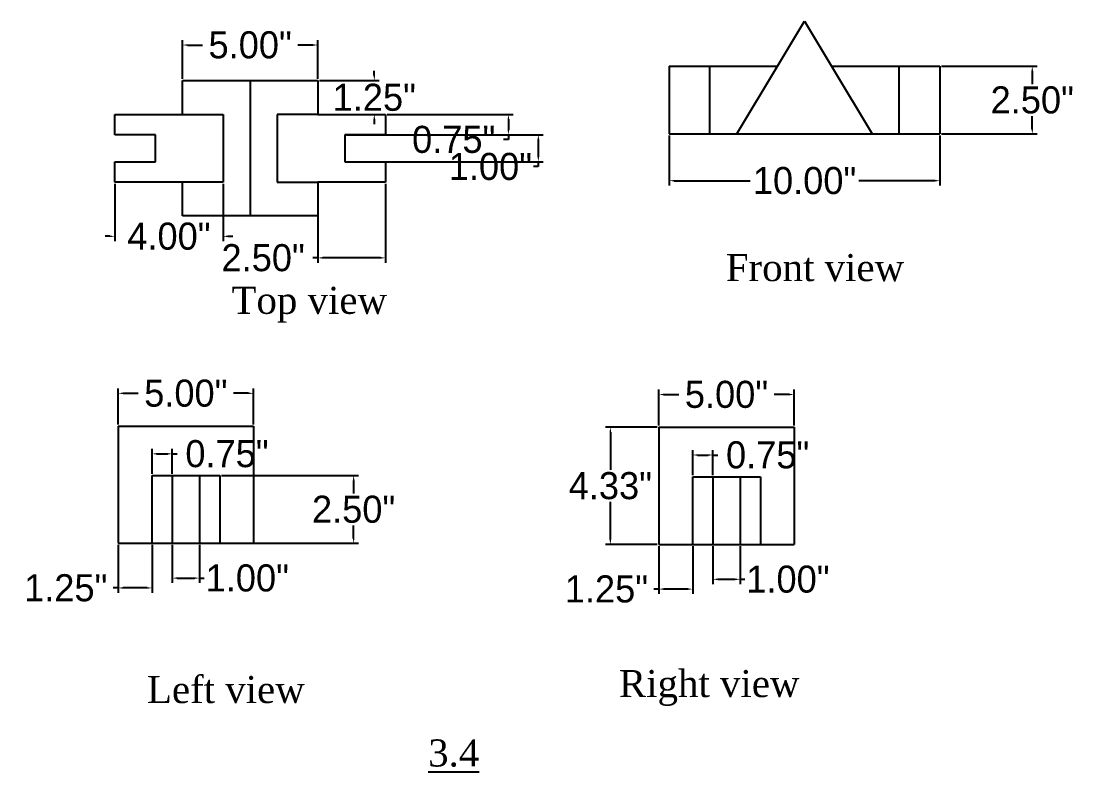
# Model space of a CAD drawing. Header units: inches. Extents: x 0 to 167, y 2 to 52.
# Drawn here: x 127.56 to 166.56, y 23.14 to 50.87 of the extents above; entities that cross this region are included whole.
import ezdxf

# ---------------------------------------------------------------- set-up
doc = ezdxf.new("R2010")
doc.units = ezdxf.units.IN
doc.header["$MEASUREMENT"] = 0
doc.dimstyles.get("Standard").update_dxf_attribs({"dimtxt": 1, "dimasz": 0.18, "dimexe": 0.18, "dimexo": 0.0625, "dimgap": 0.09, "dimtad": 0, "dimtih": 1, "dimtoh": 1, "dimzin": 0, "dimdsep": 46, "dimlunit": 3, "dimtxsty": 'Standard', "dimcen": 0.09, "dimadec": 0, "dimazin": 0, "dimtfac": 1, "dimtofl": 0, "dimtmove": 0, "dimatfit": 3, "dimfxl": 1, "dimtolj": 1, "dimtzin": 0, "dimarcsym": 0})

# ---------------------------------------------------------------- blocks, each defined once
blk = doc.blocks.new('*D132')
at = {"color": 0, "lineweight": -2}
for p, q in [((133.522, 48.737), (133.522, 50.167)), ((133.702, 49.987), (134.266, 49.987)), ((138.342, 49.987), (137.779, 49.987)), ((138.522, 48.737), (138.522, 50.167))]:
    blk.add_line(p, q, dxfattribs=at)
at = {"color": 0}
for points in [[(133.702, 50.017), (133.702, 49.957), (133.522, 49.987)], [(138.342, 50.017), (138.342, 49.957), (138.522, 49.987)]]:
    blk.add_solid(points, dxfattribs=at)
at = {"layer": 'Defpoints', "color": 0}
for p in [(138.522, 49.987), (133.522, 48.675), (138.522, 48.675)]:
    blk.add_point(p, dxfattribs=at)
at = {"color": 0, "insert": (136.022, 49.987), "char_height": 1, "attachment_point": 5}
blk.add_mtext('\\A1;5.00"', dxfattribs=at)
blk = doc.blocks.new('*D133')
at = {"color": 0, "lineweight": -2}
for p, q in [((140.607, 48.855), (140.607, 49.035)), ((138.585, 48.675), (140.787, 48.675)), ((138.585, 47.425), (140.787, 47.425)), ((140.607, 47.245), (140.607, 47.065))]:
    blk.add_line(p, q, dxfattribs=at)
at = {"color": 0}
for points in [[(140.577, 48.855), (140.637, 48.855), (140.607, 48.675)], [(140.577, 47.245), (140.637, 47.245), (140.607, 47.425)]]:
    blk.add_solid(points, dxfattribs=at)
at = {"layer": 'Defpoints', "color": 0}
for p in [(138.522, 48.675), (138.522, 47.425), (140.607, 47.425)]:
    blk.add_point(p, dxfattribs=at)
at = {"color": 0, "insert": (140.607, 48.05), "char_height": 1, "attachment_point": 5}
blk.add_mtext('\\A1;1.25"', dxfattribs=at)
blk = doc.blocks.new('*D134')
at = {"color": 0, "lineweight": -2}
for p, q in [((141.085, 47.425), (145.742, 47.425)), ((145.562, 47.245), (145.562, 46.855)), ((141.085, 46.675), (145.742, 46.675)), ((145.562, 46.495), (145.382, 46.495)), ((145.562, 46.675), (145.562, 46.495))]:
    blk.add_line(p, q, dxfattribs=at)
at = {"color": 0}
for points in [[(145.532, 47.245), (145.592, 47.245), (145.562, 47.425)], [(145.532, 46.855), (145.592, 46.855), (145.562, 46.675)]]:
    blk.add_solid(points, dxfattribs=at)
at = {"layer": 'Defpoints', "color": 0}
for p in [(141.022, 47.425), (141.022, 46.675), (145.562, 46.675)]:
    blk.add_point(p, dxfattribs=at)
at = {"color": 0, "insert": (143.542, 46.495), "char_height": 1, "attachment_point": 5}
blk.add_mtext('\\A1;0.75"', dxfattribs=at)
blk = doc.blocks.new('*D135')
at = {"color": 0, "lineweight": -2}
for p, q in [((139.585, 46.675), (146.847, 46.675)), ((146.667, 46.495), (146.667, 45.855)), ((139.585, 45.675), (146.847, 45.675)), ((146.667, 45.675), (146.667, 45.495)), ((146.667, 45.495), (146.487, 45.495))]:
    blk.add_line(p, q, dxfattribs=at)
at = {"color": 0}
for points in [[(146.637, 46.495), (146.697, 46.495), (146.667, 46.675)], [(146.637, 45.855), (146.697, 45.855), (146.667, 45.675)]]:
    blk.add_solid(points, dxfattribs=at)
at = {"layer": 'Defpoints', "color": 0}
for p in [(139.522, 46.675), (139.522, 45.675), (146.667, 45.675)]:
    blk.add_point(p, dxfattribs=at)
at = {"color": 0, "insert": (144.897, 45.495), "char_height": 1, "attachment_point": 5}
blk.add_mtext('\\A1;1.00"', dxfattribs=at)
blk = doc.blocks.new('*D136')
at = {"color": 0, "lineweight": -2}
for p, q in [((138.522, 44.862), (138.522, 41.945)), ((141.022, 44.862), (141.022, 41.945)), ((138.522, 42.125), (138.342, 42.125)), ((140.842, 42.125), (138.702, 42.125))]:
    blk.add_line(p, q, dxfattribs=at)
at = {"color": 0}
for points in [[(138.702, 42.155), (138.702, 42.095), (138.522, 42.125)], [(140.842, 42.155), (140.842, 42.095), (141.022, 42.125)]]:
    blk.add_solid(points, dxfattribs=at)
at = {"layer": 'Defpoints', "color": 0}
for p in [(138.522, 44.925), (141.022, 44.925), (138.522, 42.125)]:
    blk.add_point(p, dxfattribs=at)
at = {"color": 0, "insert": (136.502, 42.125), "char_height": 1, "attachment_point": 5}
blk.add_mtext('\\A1;2.50"', dxfattribs=at)
blk = doc.blocks.new('*D138')
at = {"color": 0, "lineweight": -2}
for p, q in [((131.022, 44.862), (131.022, 42.74)), ((135.022, 44.862), (135.022, 42.74)), ((130.842, 42.92), (130.662, 42.92)), ((135.202, 42.92), (135.382, 42.92))]:
    blk.add_line(p, q, dxfattribs=at)
at = {"color": 0}
for points in [[(130.842, 42.95), (130.842, 42.89), (131.022, 42.92)], [(135.202, 42.95), (135.202, 42.89), (135.022, 42.92)]]:
    blk.add_solid(points, dxfattribs=at)
at = {"layer": 'Defpoints', "color": 0}
for p in [(131.022, 44.925), (135.022, 44.925), (131.022, 42.92)]:
    blk.add_point(p, dxfattribs=at)
at = {"color": 0, "insert": (133.022, 42.92), "char_height": 1, "attachment_point": 5}
blk.add_mtext('\\A1;4.00"', dxfattribs=at)
blk = doc.blocks.new('*D140')
at = {"color": 0, "lineweight": -2}
for p, q in [((151.503, 46.64), (151.503, 44.794)), ((161.503, 46.64), (161.503, 44.794)), ((151.683, 44.974), (154.496, 44.974)), ((161.323, 44.974), (158.51, 44.974))]:
    blk.add_line(p, q, dxfattribs=at)
at = {"color": 0}
for points in [[(151.683, 45.004), (151.683, 44.944), (151.503, 44.974)], [(161.323, 45.004), (161.323, 44.944), (161.503, 44.974)]]:
    blk.add_solid(points, dxfattribs=at)
at = {"layer": 'Defpoints', "color": 0}
for p in [(151.503, 46.703), (161.503, 46.703), (161.503, 44.974)]:
    blk.add_point(p, dxfattribs=at)
at = {"color": 0, "insert": (156.503, 44.974), "char_height": 1, "attachment_point": 5}
blk.add_mtext('\\A1;10.00"', dxfattribs=at)
blk = doc.blocks.new('*D141')
at = {"color": 0, "lineweight": -2}
for p, q in [((161.566, 49.203), (165.094, 49.203)), ((164.914, 49.023), (164.914, 48.543)), ((164.914, 46.883), (164.914, 47.363)), ((161.566, 46.703), (165.094, 46.703))]:
    blk.add_line(p, q, dxfattribs=at)
at = {"color": 0}
for points in [[(164.884, 49.023), (164.944, 49.023), (164.914, 49.203)], [(164.884, 46.883), (164.944, 46.883), (164.914, 46.703)]]:
    blk.add_solid(points, dxfattribs=at)
at = {"layer": 'Defpoints', "color": 0}
for p in [(161.503, 49.203), (161.503, 46.703), (164.914, 46.703)]:
    blk.add_point(p, dxfattribs=at)
at = {"color": 0, "insert": (164.914, 47.953), "char_height": 1, "attachment_point": 5}
blk.add_mtext('\\A1;2.50"', dxfattribs=at)
blk = doc.blocks.new('*D142')
at = {"color": 0, "lineweight": -2}
for p, q in [((131.146, 35.975), (131.146, 37.301)), ((131.326, 37.121), (131.889, 37.121)), ((135.966, 37.121), (135.402, 37.121)), ((136.146, 35.975), (136.146, 37.301))]:
    blk.add_line(p, q, dxfattribs=at)
at = {"color": 0}
for points in [[(131.326, 37.151), (131.326, 37.091), (131.146, 37.121)], [(135.966, 37.151), (135.966, 37.091), (136.146, 37.121)]]:
    blk.add_solid(points, dxfattribs=at)
at = {"layer": 'Defpoints', "color": 0}
for p in [(136.146, 37.121), (131.146, 35.913), (136.146, 35.913)]:
    blk.add_point(p, dxfattribs=at)
at = {"color": 0, "insert": (133.646, 37.121), "char_height": 1, "attachment_point": 5}
blk.add_mtext('\\A1;5.00"', dxfattribs=at)
blk = doc.blocks.new('*D143')
at = {"color": 0, "lineweight": -2}
for p, q in [((132.396, 34.145), (132.396, 35.066)), ((132.576, 34.886), (132.966, 34.886)), ((133.146, 34.145), (133.146, 35.066)), ((133.146, 34.886), (133.326, 34.886))]:
    blk.add_line(p, q, dxfattribs=at)
at = {"color": 0}
for points in [[(132.576, 34.916), (132.576, 34.856), (132.396, 34.886)], [(132.966, 34.916), (132.966, 34.856), (133.146, 34.886)]]:
    blk.add_solid(points, dxfattribs=at)
at = {"layer": 'Defpoints', "color": 0}
for p in [(133.146, 34.886), (132.396, 34.083), (133.146, 34.083)]:
    blk.add_point(p, dxfattribs=at)
at = {"color": 0, "insert": (135.166, 34.886), "char_height": 1, "attachment_point": 5}
blk.add_mtext('\\A1;0.75"', dxfattribs=at)
blk = doc.blocks.new('*D144')
at = {"color": 0, "lineweight": -2}
for p, q in [((131.146, 31.52), (131.146, 29.752)), ((132.396, 31.52), (132.396, 29.752)), ((131.146, 29.932), (130.966, 29.932)), ((132.216, 29.932), (131.326, 29.932))]:
    blk.add_line(p, q, dxfattribs=at)
at = {"color": 0}
for points in [[(131.326, 29.962), (131.326, 29.902), (131.146, 29.932)], [(132.216, 29.962), (132.216, 29.902), (132.396, 29.932)]]:
    blk.add_solid(points, dxfattribs=at)
at = {"layer": 'Defpoints', "color": 0}
for p in [(131.146, 31.583), (132.396, 31.583), (131.146, 29.932)]:
    blk.add_point(p, dxfattribs=at)
at = {"color": 0, "insert": (129.209, 29.932), "char_height": 1, "attachment_point": 5}
blk.add_mtext('\\A1;1.25"', dxfattribs=at)
blk = doc.blocks.new('*D145')
at = {"color": 0, "lineweight": -2}
for p, q in [((133.146, 31.52), (133.146, 30.115)), ((134.146, 31.52), (134.146, 30.115)), ((133.326, 30.295), (133.966, 30.295)), ((134.146, 30.295), (134.326, 30.295))]:
    blk.add_line(p, q, dxfattribs=at)
at = {"color": 0}
for points in [[(133.326, 30.325), (133.326, 30.265), (133.146, 30.295)], [(133.966, 30.325), (133.966, 30.265), (134.146, 30.295)]]:
    blk.add_solid(points, dxfattribs=at)
at = {"layer": 'Defpoints', "color": 0}
for p in [(133.146, 31.583), (134.146, 31.583), (134.146, 30.295)]:
    blk.add_point(p, dxfattribs=at)
at = {"color": 0, "insert": (135.916, 30.295), "char_height": 1, "attachment_point": 5}
blk.add_mtext('\\A1;1.00"', dxfattribs=at)
blk = doc.blocks.new('*D146')
at = {"color": 0, "lineweight": -2}
for p, q in [((134.958, 34.083), (140.024, 34.083)), ((139.844, 33.903), (139.844, 33.423)), ((139.844, 31.763), (139.844, 32.243)), ((134.958, 31.583), (140.024, 31.583))]:
    blk.add_line(p, q, dxfattribs=at)
at = {"color": 0}
for points in [[(139.814, 33.903), (139.874, 33.903), (139.844, 34.083)], [(139.814, 31.763), (139.874, 31.763), (139.844, 31.583)]]:
    blk.add_solid(points, dxfattribs=at)
at = {"layer": 'Defpoints', "color": 0}
for p in [(134.896, 34.083), (134.896, 31.583), (139.844, 31.583)]:
    blk.add_point(p, dxfattribs=at)
at = {"color": 0, "insert": (139.844, 32.833), "char_height": 1, "attachment_point": 5}
blk.add_mtext('\\A1;2.50"', dxfattribs=at)
blk = doc.blocks.new('*D152')
at = {"color": 0, "lineweight": -2}
for p, q in [((151.119, 35.932), (151.119, 37.257)), ((151.299, 37.077), (151.863, 37.077)), ((155.939, 37.077), (155.376, 37.077)), ((156.119, 35.932), (156.119, 37.257))]:
    blk.add_line(p, q, dxfattribs=at)
at = {"color": 0}
for points in [[(151.299, 37.107), (151.299, 37.047), (151.119, 37.077)], [(155.939, 37.107), (155.939, 37.047), (156.119, 37.077)]]:
    blk.add_solid(points, dxfattribs=at)
at = {"layer": 'Defpoints', "color": 0}
for p in [(156.119, 37.077), (151.119, 35.869), (156.119, 35.869)]:
    blk.add_point(p, dxfattribs=at)
at = {"color": 0, "insert": (153.619, 37.077), "char_height": 1, "attachment_point": 5}
blk.add_mtext('\\A1;5.00"', dxfattribs=at)
blk = doc.blocks.new('*D153')
at = {"color": 0, "lineweight": -2}
for p, q in [((152.369, 34.102), (152.369, 35.022)), ((152.549, 34.842), (152.939, 34.842)), ((153.119, 34.102), (153.119, 35.022)), ((153.119, 34.842), (153.299, 34.842))]:
    blk.add_line(p, q, dxfattribs=at)
at = {"color": 0}
for points in [[(152.549, 34.872), (152.549, 34.812), (152.369, 34.842)], [(152.939, 34.872), (152.939, 34.812), (153.119, 34.842)]]:
    blk.add_solid(points, dxfattribs=at)
at = {"layer": 'Defpoints', "color": 0}
for p in [(153.119, 34.842), (152.369, 34.039), (153.119, 34.039)]:
    blk.add_point(p, dxfattribs=at)
at = {"color": 0, "insert": (155.139, 34.842), "char_height": 1, "attachment_point": 5}
blk.add_mtext('\\A1;0.75"', dxfattribs=at)
blk = doc.blocks.new('*D154')
at = {"color": 0, "lineweight": -2}
for p, q in [((151.119, 31.477), (151.119, 29.709)), ((152.369, 31.477), (152.369, 29.709)), ((151.119, 29.889), (150.939, 29.889)), ((152.189, 29.889), (151.299, 29.889))]:
    blk.add_line(p, q, dxfattribs=at)
at = {"color": 0}
for points in [[(151.299, 29.919), (151.299, 29.859), (151.119, 29.889)], [(152.189, 29.919), (152.189, 29.859), (152.369, 29.889)]]:
    blk.add_solid(points, dxfattribs=at)
at = {"layer": 'Defpoints', "color": 0}
for p in [(151.119, 31.539), (152.369, 31.539), (151.119, 29.889)]:
    blk.add_point(p, dxfattribs=at)
at = {"color": 0, "insert": (149.183, 29.889), "char_height": 1, "attachment_point": 5}
blk.add_mtext('\\A1;1.25"', dxfattribs=at)
blk = doc.blocks.new('*D155')
at = {"color": 0, "lineweight": -2}
for p, q in [((153.119, 31.477), (153.119, 30.071)), ((154.119, 31.477), (154.119, 30.071)), ((153.299, 30.251), (153.939, 30.251)), ((154.119, 30.251), (154.299, 30.251))]:
    blk.add_line(p, q, dxfattribs=at)
at = {"color": 0}
for points in [[(153.299, 30.281), (153.299, 30.221), (153.119, 30.251)], [(153.939, 30.281), (153.939, 30.221), (154.119, 30.251)]]:
    blk.add_solid(points, dxfattribs=at)
at = {"layer": 'Defpoints', "color": 0}
for p in [(153.119, 31.539), (154.119, 31.539), (154.119, 30.251)]:
    blk.add_point(p, dxfattribs=at)
at = {"color": 0, "insert": (155.889, 30.251), "char_height": 1, "attachment_point": 5}
blk.add_mtext('\\A1;1.00"', dxfattribs=at)
blk = doc.blocks.new('*D157')
at = {"color": 0, "lineweight": -2}
for p, q in [((151.057, 35.869), (149.148, 35.869)), ((149.328, 35.689), (149.328, 34.294)), ((149.328, 31.719), (149.328, 33.114)), ((151.057, 31.539), (149.148, 31.539))]:
    blk.add_line(p, q, dxfattribs=at)
at = {"color": 0}
for points in [[(149.298, 35.689), (149.358, 35.689), (149.328, 35.869)], [(149.298, 31.719), (149.358, 31.719), (149.328, 31.539)]]:
    blk.add_solid(points, dxfattribs=at)
at = {"layer": 'Defpoints', "color": 0}
for p in [(151.119, 35.869), (149.328, 31.539), (151.119, 31.539)]:
    blk.add_point(p, dxfattribs=at)
at = {"color": 0, "insert": (149.328, 33.704), "char_height": 1, "attachment_point": 5}
blk.add_mtext('\\A1;4.33"', dxfattribs=at)

msp = doc.modelspace()

# ---------------------------------------------------------------- linework, layer by layer
for p, q in [((155.503, 49.203), (156.503, 50.869)), ((156.503, 50.869), (157.503, 49.203)), ((151.503, 49.203), (155.503, 49.203)), ((151.503, 49.203), (151.503, 46.703)), ((153.003, 46.703), (153.003, 49.203)), ((154.003, 46.703), (155.503, 49.203)), ((157.503, 49.203), (161.503, 49.203)), ((157.503, 49.203), (159.003, 46.703)), ((160.003, 46.703), (160.003, 49.203)), ((161.503, 49.203), (161.503, 46.703)), ((133.522, 47.425), (133.522, 48.675)), ((133.522, 48.675), (136.022, 48.675)), ((136.022, 48.675), (138.522, 48.675)), ((136.022, 48.675), (136.022, 43.675)), ((138.522, 48.675), (138.522, 47.425)), ((131.022, 46.675), (131.022, 47.425)), ((131.022, 47.425), (133.522, 47.425)), ((133.522, 47.425), (135.022, 47.425)), ((135.022, 47.425), (135.022, 44.925)), ((138.522, 47.425), (137.022, 47.425)), ((137.022, 47.425), (137.022, 44.925)), ((138.522, 47.425), (141.022, 47.425)), ((141.022, 47.425), (141.022, 46.675)), ((132.522, 46.675), (131.022, 46.675)), ((132.522, 45.675), (132.522, 46.675)), ((141.022, 46.675), (139.522, 46.675)), ((139.522, 46.675), (139.522, 45.675)), ((151.503, 46.703), (153.003, 46.703)), ((153.003, 46.703), (154.003, 46.703)), ((154.003, 46.703), (159.003, 46.703)), ((159.003, 46.703), (159.003, 46.703)), ((159.003, 46.703), (159.003, 46.703)), ((159.003, 46.703), (160.003, 46.703)), ((160.003, 46.703), (161.503, 46.703)), ((131.022, 44.925), (131.022, 45.675)), ((131.022, 45.675), (132.522, 45.675)), ((139.522, 45.675), (141.022, 45.675)), ((141.022, 45.675), (141.022, 44.925)), ((133.522, 44.925), (131.022, 44.925)), ((133.522, 43.675), (133.522, 44.925)), ((135.022, 44.925), (133.522, 44.925)), ((137.022, 44.925), (138.522, 44.925)), ((141.022, 44.925), (138.522, 44.925)), ((138.522, 44.925), (138.522, 43.675)), ((136.022, 43.675), (133.522, 43.675)), ((138.522, 43.675), (136.022, 43.675)), ((131.146, 35.913), (136.146, 35.913)), ((131.146, 35.913), (131.146, 31.583)), ((136.146, 35.913), (136.146, 31.583)), ((151.119, 35.869), (156.119, 35.869)), ((151.119, 35.869), (151.119, 31.539)), ((156.119, 35.869), (156.119, 31.539)), ((132.396, 31.583), (132.396, 34.083)), ((132.396, 34.083), (133.146, 34.083)), ((133.146, 34.083), (134.146, 34.083)), ((133.146, 34.083), (133.146, 31.583)), ((134.146, 34.083), (134.896, 34.083)), ((134.146, 34.083), (134.146, 31.583)), ((134.896, 34.083), (134.896, 31.583)), ((152.369, 31.539), (152.369, 34.039)), ((152.369, 34.039), (153.119, 34.039)), ((153.119, 34.039), (154.119, 34.039)), ((153.119, 34.039), (153.119, 31.539)), ((154.119, 34.039), (154.869, 34.039)), ((154.119, 34.039), (154.119, 31.539)), ((154.869, 34.039), (154.869, 31.539)), ((131.146, 31.583), (132.396, 31.583)), ((132.396, 31.583), (133.146, 31.583)), ((133.146, 31.583), (134.146, 31.583)), ((134.146, 31.583), (134.896, 31.583)), ((134.896, 31.583), (136.146, 31.583)), ((151.119, 31.539), (152.369, 31.539)), ((152.369, 31.539), (153.119, 31.539)), ((153.119, 31.539), (154.119, 31.539)), ((154.119, 31.539), (154.869, 31.539)), ((154.869, 31.539), (156.119, 31.539))]:
    msp.add_line(p, q)

# ---------------------------------------------------------------- texts
at = {"char_height": 1, "attachment_point": 1}
for s, insert in [('{\\fTimes New Roman|b0|i0|c0|p18;Front view}', (153.593, 42.266)), ('{\\fTimes New Roman|b0|i0|c0|p18;Top view}', (135.332, 41.057)), ('{\\fTimes New Roman|b0|i0|c0|p18;Right view}', (149.644, 26.9)), ('{\\fTimes New Roman|b0|i0|c0|p18;Left view}', (132.209, 26.68)), ('{\\fTimes New Roman|b0|i0|c0|p18;\\L3.4}', (142.597, 24.337))]:
    msp.add_mtext(s, dxfattribs=dict(at, insert=insert))

# ---------------------------------------------------------------- dimensions: what is measured, and where the dimension line sits
for base, p1, p2, picture, middle in [((138.522, 49.987), (133.522, 48.675), (138.522, 48.675), '*D132', (136.022, 49.987)), ((161.503, 44.974), (151.503, 46.703), (161.503, 46.703), '*D140', (156.503, 44.974)), ((131.022, 42.92), (135.022, 44.925), (131.022, 44.925), '*D138', (133.022, 42.92)), ((138.522, 42.125), (141.022, 44.925), (138.522, 44.925), '*D136', (136.502, 42.125)), ((136.146, 37.121), (131.146, 35.913), (136.146, 35.913), '*D142', (133.646, 37.121)), ((156.119, 37.077), (151.119, 35.869), (156.119, 35.869), '*D152', (153.619, 37.077)), ((133.146, 34.886), (132.396, 34.083), (133.146, 34.083), '*D143', (135.166, 34.886)), ((153.119, 34.842), (152.369, 34.039), (153.119, 34.039), '*D153', (155.139, 34.842)), ((131.146, 29.932), (132.396, 31.583), (131.146, 31.583), '*D144', (129.209, 29.932)), ((134.146, 30.295), (133.146, 31.583), (134.146, 31.583), '*D145', (135.916, 30.295)), ((151.119, 29.889), (152.369, 31.539), (151.119, 31.539), '*D154', (149.183, 29.889)), ((154.119, 30.251), (153.119, 31.539), (154.119, 31.539), '*D155', (155.889, 30.251))]:
    dim = msp.add_linear_dim(base=base, p1=p1, p2=p2, dimstyle='Standard')
    dim.commit()
    dim.dimension.update_dxf_attribs({"geometry": picture, "text_midpoint": middle})
for base, p1, p2, picture, middle in [((164.914, 46.703), (161.503, 49.203), (161.503, 46.703), '*D141', (164.914, 47.953)), ((140.607, 47.425), (138.522, 48.675), (138.522, 47.425), '*D133', (140.607, 48.05)), ((145.562, 46.675), (141.022, 47.425), (141.022, 46.675), '*D134', (143.542, 46.495)), ((146.667, 45.675), (139.522, 46.675), (139.522, 45.675), '*D135', (144.897, 45.495)), ((149.328, 31.539), (151.119, 35.869), (151.119, 31.539), '*D157', (149.328, 33.704)), ((139.844, 31.583), (134.896, 34.083), (134.896, 31.583), '*D146', (139.844, 32.833))]:
    dim = msp.add_linear_dim(base=base, p1=p1, p2=p2, angle=90, dimstyle='Standard')
    dim.commit()
    dim.dimension.update_dxf_attribs({"geometry": picture, "text_midpoint": middle})

doc.saveas('drawing.dxf')
